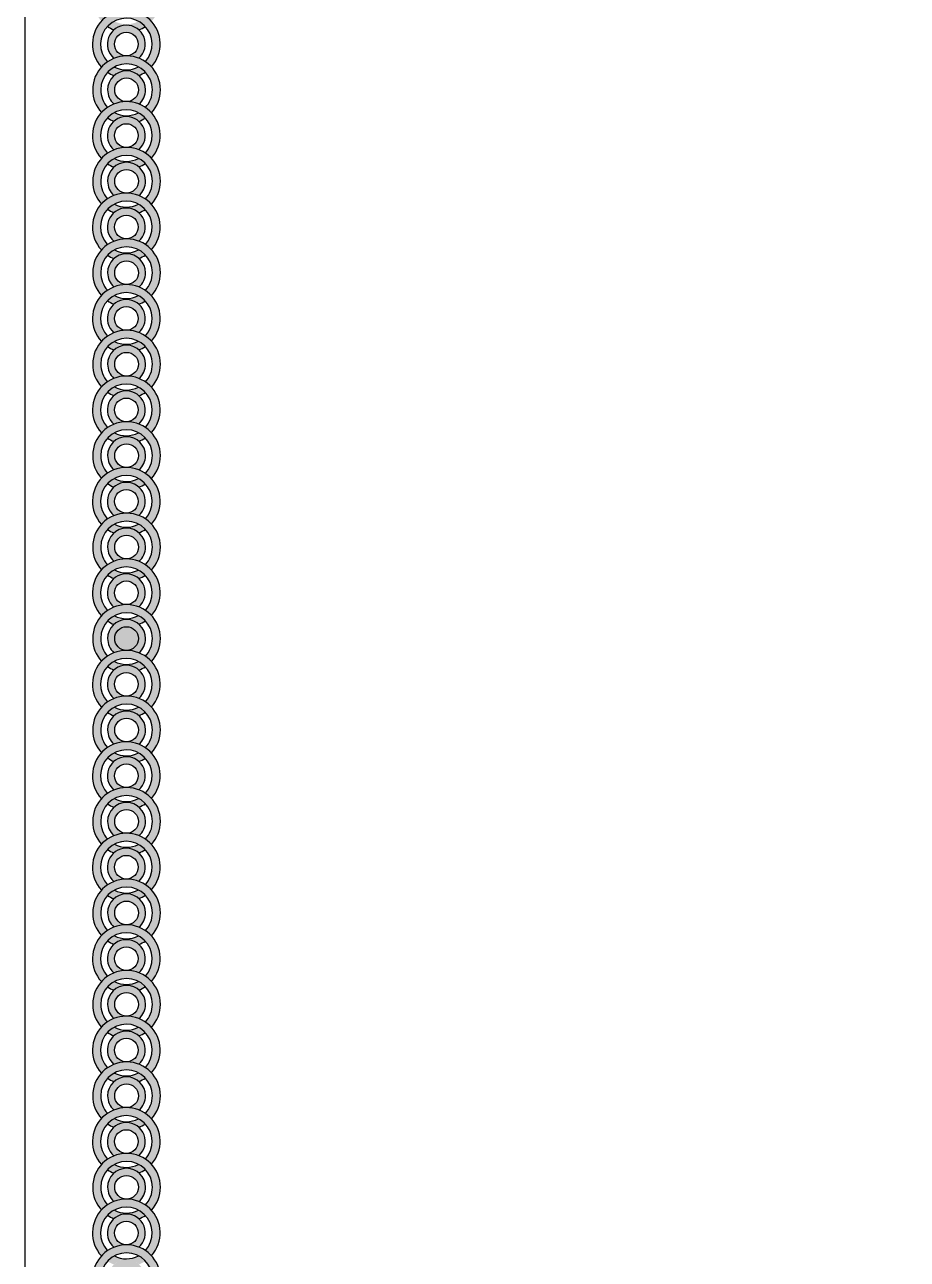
# Model space of a CAD drawing. Header units: millimetres. Extents: x -2167 to 6463, y 877 to 4714.
# Drawn here: x 441 to 832, y 2475 to 3021 of the extents above; entities that cross this region are included whole.
import ezdxf

# ---------------------------------------------------------------- set-up
doc = ezdxf.new("R2010")
doc.units = ezdxf.units.MM
doc.layers.add('deco', color=4, linetype='Continuous')

# ---------------------------------------------------------------- blocks, each defined once
blk = doc.blocks.new('010 d 1')
at = {"layer": 'deco'}
h = blk.add_hatch(color=8, dxfattribs=at)
h.paths.add_polyline_path([(-311.9999999999927, 1664.719129323657), (-311.9999999999927, 1661.283578609185, -0.1589121436864541), (-315.8765003537337, 1652.830148615263, 0.05945146505582116), (-318.5566736633118, 1655.164953872387, 0.190764466114197), (-315.4539487890506, 1663.001353966425, 1), (-338.3486851765483, 1663.001353966425, 0.1882384196150493), (-335.3219976915279, 1655.24671825835, 0.05945146505583921), (-338.0248166290548, 1652.938165822514, -0.1859482089239169), (-341.9013169827958, 1663.001353966425, -0.9442006352803286)])
h.paths.add_polyline_path([(-318.5566736633045, 1670.837754060452, -0.05368345078365555), (-321.3895810471076, 1669.324485866186, 0.3774435382078785), (-332.4744650173598, 1669.270424952734, -0.05368345078367235), (-335.3219976915279, 1670.755989674497, -0.08390256066451458), (-332.3061651677199, 1673.092431939625, 0.2483491088324094), (-321.595151815076, 1673.144669488291, -0.08390256066451454)], flags=17)
h.paths.add_polyline_path([(-315.8765003537337, 1673.172559317583, 0.05945146505583607), (-318.5793192912679, 1675.481111753419, 2.295541670009696), (-335.344643319484, 1675.399347367464, 0.05945146505580769), (-338.0248166290548, 1673.064542110333, -2.268074742157078)])
h.paths.add_polyline_path([(-318.5793192912606, 1690.990383169566, -0.05368345078365667), (-321.4268519654288, 1689.504818447804, 0.3774435382074762), (-332.5117359356736, 1689.558879361251, -0.0536834507838272), (-335.344643319484, 1691.072147555526, -0.08390256066464098), (-332.3061651677053, 1693.379062983353, 0.2483491088320799), (-321.595151815076, 1693.326825434699, -0.08390256066454108)], flags=17)
h.paths.add_polyline_path([(-335.3219976915279, 1695.715505248489, 0.05945146505581773), (-338.0248166290548, 1693.406952812653, -0.1859482089239186), (-341.9013169827958, 1703.470140956564, -0.9442006352803286), (-311.9999999999927, 1705.1879163138), (-311.9999999999927, 1701.752365599328, -0.1589121436864541), (-315.8765003537337, 1693.298935605402, 0.05945146505582116), (-318.5566736633118, 1695.63374086253, 0.190764466114197), (-315.4539487890506, 1703.470140956564, 1), (-338.3486851765483, 1703.470140956564, 0.1882384196150778)])
h.paths.add_polyline_path([(-321.3895810471076, 1697.147009056804, 0.1915274108350751), (-332.4744650173598, 1697.201069970251, -0.2142134381101953), (-335.2894770937273, 1703.470140956564, -1), (-318.5131568718716, 1703.470140956564, -0.2167651491654147)], flags=17)
edge = h.paths.add_edge_path()
edge.add_arc((-326.9999999999927, 1683.235747461495), 5.234634131884633, 0, 360, ccw=False)
edge = h.paths.add_edge_path()
edge.add_arc((-326.9013169827958, 1663.001353966425), 15.00000000000004, 68.59461219548177, 90.27942896183168, ccw=False)
edge.add_arc((-326.9999999999927, 1683.235747461495), 8.388160110927977, 311.6368091846759, 588.9220487389898)
edge.add_arc((-326.9013169827958, 1663.001353966425), 15.00000000000004, 90.27942896183168, 111.96424572818401, ccw=False)
h = blk.add_hatch(color=8, dxfattribs=at)
edge = h.paths.add_edge_path()
edge.add_arc((-326.9013169827958, 1663.001353966425), 5.234634131884633, 0, 360, ccw=False)
edge = h.paths.add_edge_path()
edge.add_arc((-326.9999999999927, 1642.766960471356), 14.99999999999991, 68.03575427181579, 89.72057103816883, ccw=False)
edge.add_arc((-326.9013169828031, 1663.001353966425), 8.388160110926213, 311.0779512610223, 588.3631908153358)
edge.add_arc((-326.9999999999927, 1642.766960471356), 14.99999999999991, 89.72057103816883, 111.40538780451831, ccw=False)
for points in [[(-338.0248166290548, 1632.595755120194, -2.268074742157065), (-315.8765003537337, 1632.703772327444, 0.05945146505583717), (-318.5793192912679, 1635.012324763276, 2.295541670009696), (-335.344643319484, 1634.930560377321, 0.05945146505580769)], [(-332.5117359356809, 1649.090092371112, -0.05368345078367088), (-335.344643319484, 1650.603360565383, -0.08390256066446405), (-332.3061651677272, 1652.910275993225, 0.2483491088325868), (-321.595151815076, 1652.858038444556, -0.08390256066451794), (-318.5793192912606, 1650.521596179427, -0.0536834507836749), (-321.4268519654288, 1649.036031457665, 0.3774435382078678)], [(-315.8765003537337, 1612.36136162512, 0.05945146505580148), (-318.5566736633045, 1614.696166882251, 0.1907644661140623), (-315.4539487890506, 1622.532566976286, 1), (-338.3486851765483, 1622.532566976286, 0.1882384196150493), (-335.3219976915279, 1614.777931268211, 0.05945146505583921), (-338.0248166290548, 1612.469378832375, -0.1859482089239169), (-341.9013169827958, 1622.532566976286, -0.9442006352803286), (-311.9999999999927, 1624.250342333518), (-311.9999999999927, 1620.814791619046, -0.1589121436864572)], [(-332.4744650173598, 1628.801637962595, -0.05368345078367235), (-335.3219976915279, 1630.287202684358, -0.08390256066451458), (-332.3061651677199, 1632.623644949486, 0.2483491088324094), (-321.595151815076, 1632.675882498148, -0.08390256066451454), (-318.5566736633045, 1630.368967070313, -0.05368345078365555), (-321.3895810471076, 1628.855698876043, 0.3774435382078785)], [(-315.8765003537337, 1592.234985337305, 0.05945146505583607), (-318.5793192912679, 1594.543537773137, 2.295541670009696), (-335.344643319484, 1594.461773387182, 0.05945146505580769), (-338.0248166290548, 1592.126968130051, -2.268074742157078)], [(-318.5793192912606, 1610.052809189288, -0.05368345078365667), (-321.4268519654288, 1608.567244467526, 0.3774435382074762), (-332.5117359356736, 1608.62130538097, -0.0536834507838272), (-335.344643319484, 1610.134573575244, -0.08390256066464098), (-332.3061651677053, 1612.441489003071, 0.2483491088320799), (-321.595151815076, 1612.389251454417, -0.08390256066454108)], [(-311.9013169827958, 1501.126206005865, -0.1884721506643263), (-315.8765003537337, 1490.955000654703, 0.05945146505582808), (-318.5566736633118, 1493.289805911831, 0.1907644661141509), (-315.4539487890506, 1501.126206005865, 1), (-338.3486851765483, 1501.126206005865, 0.1882384196150425), (-335.3219976915279, 1493.37157029779, 0.05945146505581392), (-338.0248166290548, 1491.063017861958, -0.1859482089239197), (-341.9013169827958, 1501.126206005865, -1)], [(-338.0248166290548, 1470.720607159634, -2.268074742157065), (-315.8765003537337, 1470.828624366884, 0.05945146505583717), (-318.5793192912679, 1473.13717680272, 2.295541670009696), (-335.344643319484, 1473.055412416765, 0.05945146505580769)], [(-332.5117359356809, 1487.214944410556, -0.05368345078367088), (-335.344643319484, 1488.728212604827, -0.08390256066446405), (-332.3061651677272, 1491.035128032665, 0.2483491088325868), (-321.595151815076, 1490.982890484, -0.08390256066451794), (-318.5793192912606, 1488.646448218868, -0.0536834507836749), (-321.4268519654288, 1487.160883497108, 0.3774435382078678)], [(-315.8765003537337, 1450.486213664564, 0.05945146505580148), (-318.5566736633045, 1452.821018921692, 0.1907644661140623), (-315.4539487890506, 1460.657419015723, 1), (-338.3486851765483, 1460.657419015723, 0.1882384196150493), (-335.3219976915279, 1452.902783307651, 0.05945146505583921), (-338.0248166290548, 1450.594230871815, -0.1859482089239169), (-341.9013169827958, 1460.657419015723, -0.9442006352803286), (-311.9999999999927, 1462.375194372962), (-311.9999999999927, 1458.93964365849, -0.1589121436864572)], [(-332.4744650173598, 1466.926490002035, -0.05368345078367235), (-335.3219976915279, 1468.412054723798, -0.08390256066451458), (-332.3061651677199, 1470.74849698893, 0.2483491088324094), (-321.595151815076, 1470.800734537592, -0.08390256066451454), (-318.5566736633045, 1468.493819109757, -0.05368345078365555), (-321.3895810471076, 1466.980550915487, 0.3774435382078785)], [(-318.5793192912606, 1448.177661228725, -0.05368345078365667), (-321.4268519654288, 1446.692096506966, 0.3774435382074762), (-332.5117359356736, 1446.74615742041, -0.0536834507838272), (-335.344643319484, 1448.259425614684, -0.08390256066464098), (-332.3061651677053, 1450.566341042515, 0.2483491088320799), (-321.595151815076, 1450.514103493857, -0.08390256066454108)], [(-338.0248166290548, 1349.314246189213, -2.268074742157065), (-315.8765003537337, 1349.422263396464, 0.05945146505583717), (-318.5793192912679, 1351.730815832296, 2.295541670009696), (-335.344643319484, 1351.64905144634, 0.05945146505580769)], [(-332.5117359356809, 1365.808583440132, -0.05368345078367088), (-335.344643319484, 1367.321851634402, -0.08390256066446405), (-332.3061651677272, 1369.628767062244, 0.2483491088325868), (-321.595151815076, 1369.576529513575, -0.08390256066451794), (-318.5793192912606, 1367.240087248447, -0.0536834507836749), (-321.4268519654288, 1365.754522526684, 0.3774435382078678)], [(-315.8765003537337, 1329.07985269414, 0.05945146505580148), (-318.5566736633045, 1331.414657951271, 0.1907644661140623), (-315.4539487890506, 1339.251058045305, 1), (-338.3486851765483, 1339.251058045305, 0.1882384196150493), (-335.3219976915279, 1331.49642233723, 0.05945146505583921), (-338.0248166290548, 1329.187869901394, -0.1859482089239169), (-341.9013169827958, 1339.251058045305, -0.9442006352803286), (-311.9999999999927, 1340.968833402538), (-311.9999999999927, 1337.533282688066, -0.1589121436864572)], [(-332.4744650173598, 1345.520129031614, -0.05368345078367235), (-335.3219976915279, 1347.005693753377, -0.08390256066451458), (-332.3061651677199, 1349.342136018506, 0.2483491088324094), (-321.595151815076, 1349.394373567167, -0.08390256066451454), (-318.5566736633045, 1347.087458139333, -0.05368345078365555), (-321.3895810471076, 1345.574189945062, 0.3774435382078785)], [(-315.8765003537337, 1308.953476406325, 0.05945146505583607), (-318.5793192912679, 1311.262028842157, 2.295541670009696), (-335.344643319484, 1311.180264456201, 0.05945146505580769), (-338.0248166290548, 1308.84545919907, -2.268074742157078)], [(-318.5793192912606, 1326.771300258308, -0.05368345078365667), (-321.4268519654288, 1325.285735536545, 0.3774435382074762), (-332.5117359356736, 1325.339796449989, -0.0536834507838272), (-335.344643319484, 1326.853064644263, -0.08390256066464098), (-332.3061651677053, 1329.159980072091, 0.2483491088320799), (-321.595151815076, 1329.107742523436, -0.08390256066454108)], [(-311.9013169827958, 1217.844697074885, -0.1884721506643263), (-315.8765003537337, 1207.673491723723, 0.05945146505582808), (-318.5566736633118, 1210.00829698085, 0.1907644661141509), (-315.4539487890506, 1217.844697074885, 1), (-338.3486851765483, 1217.844697074885, 0.1882384196150425), (-335.3219976915279, 1210.090061366809, 0.05945146505581392), (-338.0248166290548, 1207.781508930977, -0.1859482089239197), (-341.9013169827958, 1217.844697074885, -1)], [(-338.0248166290548, 1187.439098228653, -2.268074742157065), (-315.8765003537337, 1187.547115435904, 0.05945146505583717), (-318.5793192912679, 1189.85566787174, 2.295541670009696), (-335.344643319484, 1189.773903485784, 0.05945146505580769)], [(-332.5117359356809, 1203.933435479576, -0.05368345078367088), (-335.344643319484, 1205.446703673846, -0.08390256066446405), (-332.3061651677272, 1207.753619101684, 0.2483491088325868), (-321.595151815076, 1207.701381553019, -0.08390256066451794), (-318.5793192912606, 1205.364939287887, -0.0536834507836749), (-321.4268519654288, 1203.879374566128, 0.3774435382078678)], [(-315.8765003537337, 1167.204704733584, 0.05945146505580148), (-318.5566736633045, 1169.539509990711, 0.1907644661140623), (-315.4539487890506, 1177.375910084742, 1), (-338.3486851765483, 1177.375910084742, 0.1882384196150493), (-335.3219976915279, 1169.62127437667, 0.05945146505583921), (-338.0248166290548, 1167.312721940834, -0.1859482089239169), (-341.9013169827958, 1177.375910084742, -0.9442006352803286), (-311.9999999999927, 1179.093685441982), (-311.9999999999927, 1175.65813472751, -0.1589121436864572)], [(-332.4744650173598, 1183.644981071055, -0.05368345078367235), (-335.3219976915279, 1185.130545792817, -0.08390256066451458), (-332.3061651677199, 1187.466988057949, 0.2483491088324094), (-321.595151815076, 1187.519225606611, -0.08390256066451454), (-318.5566736633045, 1185.212310178777, -0.05368345078365555), (-321.3895810471076, 1183.699041984506, 0.3774435382078785)], [(-315.8765003537337, 1147.078328445765, 0.05945146505583607), (-318.5793192912679, 1149.386880881601, 2.295541670009696), (-335.344643319484, 1149.305116495641, 0.05945146505580769), (-338.0248166290548, 1146.970311238514, -2.268074742157078)], [(-318.5793192912606, 1164.896152297744, -0.05368345078365667), (-321.4268519654288, 1163.410587575985, 0.3774435382074762), (-332.5117359356736, 1163.464648489429, -0.0536834507838272), (-335.344643319484, 1164.977916683703, -0.08390256066464098), (-332.3061651677053, 1167.284832111534, 0.2483491088320799), (-321.595151815076, 1167.232594562876, -0.08390256066454108)]]:
    blk.add_hatch(color=8, dxfattribs=at).paths.add_polyline_path(points)
h = blk.add_hatch(color=8, dxfattribs=at)
edge = h.paths.add_edge_path()
edge.add_arc((-326.9999999999927, 1642.766960471356), 5.234634131884604, 0, 360, ccw=False)
edge = h.paths.add_edge_path()
edge.add_arc((-326.9013169828031, 1622.532566976286), 15.00000000000003, 68.59461219547262, 90.27942896182537, ccw=False)
edge.add_arc((-326.9999999999927, 1642.766960471356), 8.388160110927972, 311.6368091846666, 588.9220487389805)
edge.add_arc((-326.9013169828031, 1622.532566976286), 15.00000000000003, 90.27942896182537, 111.9642457281746, ccw=False)
h = blk.add_hatch(color=8, dxfattribs=at)
edge = h.paths.add_edge_path()
edge.add_arc((-326.9013169827958, 1622.532566976282), 5.234634131884633, 0, 360, ccw=False)
edge = h.paths.add_edge_path()
edge.add_arc((-326.9999999999927, 1602.298173481213), 14.99999999999987, 68.03575427181602, 89.72057103816849, ccw=False)
edge.add_arc((-326.9013169827958, 1622.532566976286), 8.388160110928238, 311.0779512610071, 588.3631908153294)
edge.add_arc((-326.9999999999927, 1602.298173481213), 14.99999999999987, 89.72057103816849, 111.40538780451811, ccw=False)
h = blk.add_hatch(color=8, dxfattribs=at)
edge = h.paths.add_edge_path()
edge.add_arc((-326.9999999999927, 1602.298173481213), 5.234634131884633, 0, 360, ccw=False)
edge = h.paths.add_edge_path()
edge.add_arc((-326.9013169827958, 1582.063779986143), 15.00000000000008, 68.59461219548172, 90.27942896183191, ccw=False)
edge.add_arc((-326.9999999999927, 1602.298173481213), 8.388160110927998, 311.6368091846762, 588.9220487389896)
edge.add_arc((-326.9013169827958, 1582.063779986143), 15.00000000000008, 90.27942896183191, 111.96424572818421, ccw=False)
h = blk.add_hatch(color=8, dxfattribs=at)
h.paths.add_polyline_path([(-318.5566736633045, 1589.900180080174, -0.05368345078365555), (-321.3895810471076, 1588.386911885904, 0.3774435382078785), (-332.4744650173598, 1588.332850972456, -0.05368345078367235), (-335.3219976915279, 1589.818415694219, -0.08390256066451458), (-332.3061651677199, 1592.154857959347, 0.2483491088324094), (-321.595151815076, 1592.207095508009, -0.08390256066451454)], flags=17)
h.paths.add_polyline_path([(-311.9999999999927, 1583.781555343379), (-311.9999999999927, 1582.063779986143), (-315.4539487890506, 1582.063779986143, 1), (-338.3486851765483, 1582.063779986143), (-341.9013169827958, 1582.063779986143, -0.9442006352803286)])
edge = h.paths.add_edge_path()
edge.add_arc((-326.9013169827958, 1582.063779986143), 5.234634131884604, 0, 180, ccw=False)
edge.add_line((-321.6666828509115, 1582.063779986143), (-318.5131568718716, 1582.063779986143))
edge.add_arc((-326.9013169827958, 1582.063779986143), 8.38816011092797, 360, 540)
edge.add_line((-335.2894770937273, 1582.063779986143), (-332.1359511146875, 1582.063779986143))
h = blk.add_hatch(color=8, dxfattribs=at)
h.paths.add_polyline_path([(-315.8765003537337, 1571.892574634981, 0.05945146505581327), (-318.5566736633045, 1574.227379892112, 0.1907644661139884), (-315.4539487890506, 1582.063779986143), (-311.9999999999927, 1582.063779986143), (-311.9999999999927, 1580.346004628907, -0.158912143686435)])
h.paths.add_polyline_path([(-318.5793192912606, 1569.584022199146, -0.05368345078365667), (-321.4268519654288, 1568.098457477387, 0.3774435382074762), (-332.5117359356736, 1568.152518390831, -0.0536834507838272), (-335.344643319484, 1569.665786585105, -0.08390256066464098), (-332.3061651677053, 1571.972702012932, 0.2483491088320799), (-321.595151815076, 1571.920464464278, -0.08390256066454108)])
h.paths.add_polyline_path([(-335.3219976915279, 1574.309144278068, 0.05945146505581555), (-338.0248166290548, 1572.000591842236, -0.1859482089239192), (-341.9013169827958, 1582.063779986143), (-338.3486851765483, 1582.063779986143, 0.1882384196150771)])
edge = h.paths.add_edge_path()
edge.add_arc((-326.9013169827958, 1582.063779986143), 5.234634131884604, 180, 269.72057103817485, ccw=False)
edge.add_line((-332.1359511146875, 1582.063779986143), (-335.2894770937273, 1582.063779986143))
edge.add_arc((-326.9013169827958, 1582.063779986143), 8.388160110928238, 180, 228.3631908153294)
edge.add_arc((-326.9999999999927, 1561.829386491074), 14.99999999999986, 89.72057103817502, 111.40538780452749, ccw=False)
edge = h.paths.add_edge_path()
edge.add_arc((-326.9013169827958, 1582.063779986143), 5.234634131884604, 269.72057103817485, 360, ccw=False)
edge.add_arc((-326.9999999999927, 1561.829386491074), 14.99999999999986, 68.03575427182528, 89.72057103817502, ccw=False)
edge.add_arc((-326.9013169827958, 1582.063779986143), 8.388160110927428, 311.0779512610138, 360)
edge.add_line((-318.5131568718716, 1582.063779986143), (-321.6666828509115, 1582.063779986143))
h = blk.add_hatch(color=8, dxfattribs=at)
h.paths.add_polyline_path([(-318.5566736633045, 1549.431393090035, -0.05368345078365555), (-321.3895810471076, 1547.918124895765, 0.3774435382078785), (-332.4744650173598, 1547.864063982317, -0.05368345078367235), (-335.3219976915279, 1549.34962870408, -0.08390256066451458), (-332.3061651677199, 1551.686070969208, 0.2483491088324094), (-321.595151815076, 1551.73830851787, -0.08390256066451454)])
h.paths.add_polyline_path([(-315.8765003537337, 1551.766198347166, 0.05945146505583607), (-318.5793192912679, 1554.074750782998, 2.295541670009696), (-335.344643319484, 1553.992986397043, 0.05945146505580769), (-338.0248166290548, 1551.658181139912, -2.268074742157078)])
edge = h.paths.add_edge_path()
edge.add_arc((-326.9999999999927, 1561.829386491074), 5.234634131884604, 0, 360, ccw=False)
edge = h.paths.add_edge_path()
edge.add_arc((-326.9013169828031, 1541.594992996004), 15.00000000000003, 68.59461219547262, 90.27942896182537, ccw=False)
edge.add_arc((-326.9999999999927, 1561.829386491074), 8.388160110927972, 311.6368091846666, 588.9220487389805)
edge.add_arc((-326.9013169828031, 1541.594992996004), 15.00000000000003, 90.27942896182537, 111.9642457281746, ccw=False)
h = blk.add_hatch(color=8, dxfattribs=at)
h.paths.add_polyline_path([(-318.5131568718716, 1541.594992996004, -0.2167651491653986), (-321.3895810471076, 1535.271861096244, 0.09490123409788347), (-326.926845958842, 1536.360421116082, 0.415642712005743), (-321.6666828509115, 1541.594992996004, 1), (-332.1359511146875, 1541.594992996004, 0.4127858555257814), (-326.926845958842, 1536.360421116082, 0.09490123409786572), (-332.4744650173598, 1535.325922009692, -0.2142134381101718), (-335.2894770937273, 1541.594992996004, -1)], flags=17)
h.paths.add_polyline_path([(-311.9013169827958, 1541.594992996004, -0.1884721506643237), (-315.8765003537337, 1531.423787644842, 0.05945146505582926), (-318.5566736633045, 1533.758592901973, 0.1907644661139821), (-315.4539487890506, 1541.594992996004, 1), (-338.3486851765483, 1541.594992996004, 0.1882384196150375), (-335.3219976915279, 1533.840357287929, 0.05945146505580447), (-338.0248166290548, 1531.531804852097, -0.1859482089239208), (-341.9013169827958, 1541.594992996004, -1)])
h.paths.add_polyline_path([(-318.5793192912606, 1529.115235209007, -0.0536834507836819), (-321.4268519654288, 1527.629670487247, 0.3774435382085786), (-332.5117359357027, 1527.683731400703, -0.05368345078337994), (-335.344643319484, 1529.196999594966, -0.08390256066457387), (-332.3061651677126, 1531.503915022797, 0.2483491088322974), (-321.595151815076, 1531.451677474139, -0.0839025606645127)])
h = blk.add_hatch(color=8, dxfattribs=at)
h.paths.add_polyline_path([(-315.8765003537337, 1511.297411357027, 0.05945146505581097), (-318.5793192912606, 1513.605963792859, 2.295541670009222), (-335.344643319484, 1513.524199406904, 0.05945146505581776), (-338.0248166290548, 1511.189394149773, -2.268074742157021)])
h.paths.add_polyline_path([(-321.4268519654288, 1515.091528514622, 0.09490123409786369), (-326.9744710239465, 1516.126027621012, 0.4127858555257814), (-321.7653658681083, 1521.360599500935, 1), (-332.2346341318771, 1521.360599500935, 0.415642712005743), (-326.9744710239465, 1516.126027621012, 0.09490123409786891), (-332.5117359356809, 1515.037467601174, -2.649402887509968)], flags=17)
h.paths.add_polyline_path([(-318.5566736633045, 1508.962606099896, -0.05368345078366801), (-321.3895810471076, 1507.449337905626, 0.377443538207869), (-332.4744650173598, 1507.395276992178, -0.05368345078367415), (-335.3219976915279, 1508.880841713937, -0.08390256066451102), (-332.3061651677199, 1511.217283979069, 0.2483491088324303), (-321.595151815076, 1511.269521527731, -0.08390256066452112)])
h = blk.add_hatch(color=8, dxfattribs=at)
edge = h.paths.add_edge_path()
edge.add_arc((-326.9013169827958, 1501.126206005865), 5.234634131884604, 0, 360, ccw=False)
edge = h.paths.add_edge_path()
edge.add_arc((-326.9999999999927, 1480.891812510796), 14.99999999999991, 68.03575427181579, 89.72057103816883, ccw=False)
edge.add_arc((-326.9013169828031, 1501.126206005865), 8.388160110926213, 311.0779512610223, 588.3631908153358)
edge.add_arc((-326.9999999999927, 1480.891812510796), 14.99999999999991, 89.72057103816883, 111.40538780451831, ccw=False)
h = blk.add_hatch(color=8, dxfattribs=at)
edge = h.paths.add_edge_path()
edge.add_arc((-326.9999999999927, 1480.891812510792), 5.234634131884633, 0, 360, ccw=False)
edge = h.paths.add_edge_path()
edge.add_arc((-326.9013169828031, 1460.657419015723), 15.00000000000003, 68.59461219547262, 90.27942896182537, ccw=False)
edge.add_arc((-326.9999999999927, 1480.891812510792), 8.388160110927972, 311.6368091846666, 588.9220487389805)
edge.add_arc((-326.9013169828031, 1460.657419015723), 15.00000000000003, 90.27942896182537, 111.9642457281746, ccw=False)
h = blk.add_hatch(color=8, dxfattribs=at)
edge = h.paths.add_edge_path()
edge.add_arc((-326.9013169827958, 1460.657419015723), 5.234634131884604, 0, 360, ccw=False)
edge = h.paths.add_edge_path()
edge.add_arc((-326.9999999999927, 1440.423025520653), 14.99999999999987, 68.03575427181602, 89.72057103816849, ccw=False)
edge.add_arc((-326.9013169827958, 1460.657419015723), 8.388160110928238, 311.0779512610071, 588.3631908153294)
edge.add_arc((-326.9999999999927, 1440.423025520653), 14.99999999999987, 89.72057103816849, 111.40538780451811, ccw=False)
h = blk.add_hatch(color=8, dxfattribs=at)
h.paths.add_polyline_path([(-318.5566736633045, 1428.025032119614, -0.05368345078365555), (-321.3895810471076, 1426.511763925344, 0.3774435382078785), (-332.4744650173598, 1426.457703011896, -0.05368345078367235), (-335.3219976915279, 1427.943267733655, -0.08390256066451458), (-332.3061651677199, 1430.279709998787, 0.2483491088324094), (-321.595151815076, 1430.331947547449, -0.08390256066451454)])
h.paths.add_polyline_path([(-315.8765003537337, 1430.359837376742, 0.05945146505583607), (-318.5793192912679, 1432.668389812578, 2.295541670009696), (-335.344643319484, 1432.586625426622, 0.05945146505580769), (-338.0248166290548, 1430.251820169491, -2.268074742157078)])
edge = h.paths.add_edge_path()
edge.add_arc((-326.9999999999927, 1440.423025520653), 5.234634131884633, 0, 360, ccw=False)
edge = h.paths.add_edge_path()
edge.add_arc((-326.9013169828031, 1420.188632025584), 15.00000000000003, 68.59461219547262, 90.27942896182537, ccw=False)
edge.add_arc((-326.9999999999927, 1440.423025520653), 8.388160110927972, 311.6368091846666, 588.9220487389805)
edge.add_arc((-326.9013169828031, 1420.188632025584), 15.00000000000003, 90.27942896182537, 111.9642457281746, ccw=False)
h = blk.add_hatch(color=8, dxfattribs=at)
h.paths.add_polyline_path([(-311.9999999999927, 1381.437620392677), (-311.9999999999927, 1378.002069678205, -0.1589121436864541), (-315.8765003537337, 1369.548639684283, 0.05945146505582116), (-318.5566736633118, 1371.883444941406, 0.190764466114197), (-315.4539487890506, 1379.719845035444, 1), (-338.3486851765483, 1379.719845035444, 0.1882384196150493), (-335.3219976915279, 1371.965209327369, 0.05945146505583921), (-338.0248166290548, 1369.656656891533, -0.1859482089239169), (-341.9013169827958, 1379.719845035444, -0.9442006352803286)])
h.paths.add_polyline_path([(-318.5566736633045, 1387.556245129472, -0.05368345078365555), (-321.3895810471076, 1386.042976935205, 0.3774435382078785), (-332.4744650173598, 1385.988916021754, -0.05368345078367235), (-335.3219976915279, 1387.474480743516, -0.08390256066451458), (-332.3061651677199, 1389.810923008645, 0.2483491088324094), (-321.595151815076, 1389.86316055731, -0.08390256066451454)], flags=17)
h.paths.add_polyline_path([(-315.8765003537337, 1389.891050386603, 0.05945146505583607), (-318.5793192912679, 1392.199602822438, 2.295541670009696), (-335.344643319484, 1392.117838436483, 0.05945146505580769), (-338.0248166290548, 1389.783033179352, -2.268074742157078)])
h.paths.add_polyline_path([(-318.5793192912606, 1407.708874238586, -0.05368345078365667), (-321.4268519654288, 1406.223309516823, 0.3774435382074762), (-332.5117359356736, 1406.277370430271, -0.0536834507838272), (-335.344643319484, 1407.790638624545, -0.08390256066464098), (-332.3061651677053, 1410.097554052372, 0.2483491088320799), (-321.595151815076, 1410.045316503718, -0.08390256066454108)], flags=17)
h.paths.add_polyline_path([(-335.3219976915279, 1412.433996317508, 0.05945146505581773), (-338.0248166290548, 1410.125443881672, -0.1859482089239186), (-341.9013169827958, 1420.188632025584, -0.9442006352803286), (-311.9999999999927, 1421.906407382819), (-311.9999999999927, 1418.470856668348, -0.1589121436864541), (-315.8765003537337, 1410.017426674422, 0.05945146505582116), (-318.5566736633118, 1412.352231931549, 0.190764466114197), (-315.4539487890506, 1420.188632025584, 1), (-338.3486851765483, 1420.188632025584, 0.1882384196150778)])
h.paths.add_polyline_path([(-321.3895810471076, 1413.865500125823, 0.1915274108350751), (-332.4744650173598, 1413.919561039271, -0.2142134381101953), (-335.2894770937273, 1420.188632025584, -1), (-318.5131568718716, 1420.188632025584, -0.2167651491654147)], flags=17)
edge = h.paths.add_edge_path()
edge.add_arc((-326.9999999999927, 1399.954238530514), 5.234634131884633, 0, 360, ccw=False)
edge = h.paths.add_edge_path()
edge.add_arc((-326.9013169827958, 1379.719845035444), 15.00000000000004, 68.59461219548177, 90.27942896183168, ccw=False)
edge.add_arc((-326.9999999999927, 1399.954238530514), 8.388160110927977, 311.6368091846759, 588.9220487389898)
edge.add_arc((-326.9013169827958, 1379.719845035444), 15.00000000000004, 90.27942896183168, 111.96424572818401, ccw=False)
h = blk.add_hatch(color=255, dxfattribs=at)
edge = h.paths.add_edge_path()
edge.add_arc((-326.9013169827958, 1420.188632025584), 5.234634131884604, 0, 360, ccw=False)
h = blk.add_hatch(color=8, dxfattribs=at)
edge = h.paths.add_edge_path()
edge.add_arc((-326.9013169827958, 1379.719845035444), 5.234634131884633, 0, 360, ccw=False)
edge = h.paths.add_edge_path()
edge.add_arc((-326.9999999999927, 1359.485451540375), 14.99999999999991, 68.03575427181579, 89.72057103816883, ccw=False)
edge.add_arc((-326.9013169828031, 1379.719845035444), 8.388160110926213, 311.0779512610223, 588.3631908153358)
edge.add_arc((-326.9999999999927, 1359.485451540375), 14.99999999999991, 89.72057103816883, 111.40538780451831, ccw=False)
h = blk.add_hatch(color=8, dxfattribs=at)
edge = h.paths.add_edge_path()
edge.add_arc((-326.9999999999927, 1359.485451540375), 5.234634131884604, 0, 360, ccw=False)
edge = h.paths.add_edge_path()
edge.add_arc((-326.9013169828031, 1339.251058045305), 15.00000000000003, 68.59461219547262, 90.27942896182537, ccw=False)
edge.add_arc((-326.9999999999927, 1359.485451540375), 8.388160110927972, 311.6368091846666, 588.9220487389805)
edge.add_arc((-326.9013169828031, 1339.251058045305), 15.00000000000003, 90.27942896182537, 111.9642457281746, ccw=False)
h = blk.add_hatch(color=8, dxfattribs=at)
edge = h.paths.add_edge_path()
edge.add_arc((-326.9013169827958, 1339.251058045302), 5.234634131884633, 0, 360, ccw=False)
edge = h.paths.add_edge_path()
edge.add_arc((-326.9999999999927, 1319.016664550232), 14.99999999999987, 68.03575427181602, 89.72057103816849, ccw=False)
edge.add_arc((-326.9013169827958, 1339.251058045305), 8.388160110928238, 311.0779512610071, 588.3631908153294)
edge.add_arc((-326.9999999999927, 1319.016664550232), 14.99999999999987, 89.72057103816849, 111.40538780451811, ccw=False)
h = blk.add_hatch(color=8, dxfattribs=at)
edge = h.paths.add_edge_path()
edge.add_arc((-326.9999999999927, 1319.016664550232), 5.234634131884633, 0, 360, ccw=False)
edge = h.paths.add_edge_path()
edge.add_arc((-326.9013169827958, 1298.782271055163), 15.00000000000008, 68.59461219548172, 90.27942896183191, ccw=False)
edge.add_arc((-326.9999999999927, 1319.016664550232), 8.388160110927998, 311.6368091846762, 588.9220487389896)
edge.add_arc((-326.9013169827958, 1298.782271055163), 15.00000000000008, 90.27942896183191, 111.96424572818421, ccw=False)
h = blk.add_hatch(color=8, dxfattribs=at)
h.paths.add_polyline_path([(-318.5566736633045, 1306.618671149194, -0.05368345078365555), (-321.3895810471076, 1305.105402954923, 0.3774435382078785), (-332.4744650173598, 1305.051342041475, -0.05368345078367235), (-335.3219976915279, 1306.536906763238, -0.08390256066451458), (-332.3061651677199, 1308.873349028367, 0.2483491088324094), (-321.595151815076, 1308.925586577028, -0.08390256066451454)], flags=17)
h.paths.add_polyline_path([(-311.9999999999927, 1300.500046412399), (-311.9999999999927, 1298.782271055163), (-315.4539487890506, 1298.782271055163, 1), (-338.3486851765483, 1298.782271055163), (-341.9013169827958, 1298.782271055163, -0.9442006352803286)])
edge = h.paths.add_edge_path()
edge.add_arc((-326.9013169827958, 1298.782271055163), 5.234634131884604, 0, 180, ccw=False)
edge.add_line((-321.6666828509115, 1298.782271055163), (-318.5131568718716, 1298.782271055163))
edge.add_arc((-326.9013169827958, 1298.782271055163), 8.38816011092797, 360, 540)
edge.add_line((-335.2894770937273, 1298.782271055163), (-332.1359511146875, 1298.782271055163))
h = blk.add_hatch(color=8, dxfattribs=at)
h.paths.add_polyline_path([(-315.8765003537337, 1288.611065704001, 0.05945146505581327), (-318.5566736633045, 1290.945870961132, 0.1907644661139884), (-315.4539487890506, 1298.782271055163), (-311.9999999999927, 1298.782271055163), (-311.9999999999927, 1297.064495697927, -0.158912143686435)])
h.paths.add_polyline_path([(-318.5793192912606, 1286.302513268165, -0.05368345078365667), (-321.4268519654288, 1284.816948546406, 0.3774435382074762), (-332.5117359356736, 1284.87100945985, -0.0536834507838272), (-335.344643319484, 1286.384277654124, -0.08390256066464098), (-332.3061651677053, 1288.691193081951, 0.2483491088320799), (-321.595151815076, 1288.638955533297, -0.08390256066454108)])
h.paths.add_polyline_path([(-335.3219976915279, 1291.027635347087, 0.05945146505581555), (-338.0248166290548, 1288.719082911255, -0.1859482089239192), (-341.9013169827958, 1298.782271055163), (-338.3486851765483, 1298.782271055163, 0.1882384196150771)])
edge = h.paths.add_edge_path()
edge.add_arc((-326.9013169827958, 1298.782271055163), 5.234634131884604, 180, 269.72057103817485, ccw=False)
edge.add_line((-332.1359511146875, 1298.782271055163), (-335.2894770937273, 1298.782271055163))
edge.add_arc((-326.9013169827958, 1298.782271055163), 8.388160110928238, 180, 228.3631908153294)
edge.add_arc((-326.9999999999927, 1278.547877560093), 14.99999999999986, 89.72057103817502, 111.40538780452749, ccw=False)
edge = h.paths.add_edge_path()
edge.add_arc((-326.9013169827958, 1298.782271055163), 5.234634131884604, 269.72057103817485, 360, ccw=False)
edge.add_arc((-326.9999999999927, 1278.547877560093), 14.99999999999986, 68.03575427182528, 89.72057103817502, ccw=False)
edge.add_arc((-326.9013169827958, 1298.782271055163), 8.388160110927428, 311.0779512610138, 360)
edge.add_line((-318.5131568718716, 1298.782271055163), (-321.6666828509115, 1298.782271055163))
h = blk.add_hatch(color=8, dxfattribs=at)
h.paths.add_polyline_path([(-318.5566736633045, 1266.149884159055, -0.05368345078365555), (-321.3895810471076, 1264.636615964784, 0.3774435382078785), (-332.4744650173598, 1264.582555051336, -0.05368345078367235), (-335.3219976915279, 1266.068119773099, -0.08390256066451458), (-332.3061651677199, 1268.404562038228, 0.2483491088324094), (-321.595151815076, 1268.456799586889, -0.08390256066451454)])
h.paths.add_polyline_path([(-315.8765003537337, 1268.484689416186, 0.05945146505583607), (-318.5793192912679, 1270.793241852018, 2.295541670009696), (-335.344643319484, 1270.711477466062, 0.05945146505580769), (-338.0248166290548, 1268.376672208931, -2.268074742157078)])
edge = h.paths.add_edge_path()
edge.add_arc((-326.9999999999927, 1278.547877560093), 5.234634131884604, 0, 360, ccw=False)
edge = h.paths.add_edge_path()
edge.add_arc((-326.9013169828031, 1258.313484065024), 15.00000000000003, 68.59461219547262, 90.27942896182537, ccw=False)
edge.add_arc((-326.9999999999927, 1278.547877560093), 8.388160110927972, 311.6368091846666, 588.9220487389805)
edge.add_arc((-326.9013169828031, 1258.313484065024), 15.00000000000003, 90.27942896182537, 111.9642457281746, ccw=False)
h = blk.add_hatch(color=8, dxfattribs=at)
h.paths.add_polyline_path([(-318.5131568718716, 1258.313484065024, -0.2167651491653986), (-321.3895810471076, 1251.990352165263, 0.09490123409788347), (-326.926845958842, 1253.078912185101, 0.415642712005743), (-321.6666828509115, 1258.313484065024, 1), (-332.1359511146875, 1258.313484065024, 0.4127858555257814), (-326.926845958842, 1253.078912185101, 0.09490123409786572), (-332.4744650173598, 1252.044413078711, -0.2142134381101718), (-335.2894770937273, 1258.313484065024, -1)], flags=17)
h.paths.add_polyline_path([(-311.9013169827958, 1258.313484065024, -0.1884721506643237), (-315.8765003537337, 1248.142278713862, 0.05945146505582926), (-318.5566736633045, 1250.477083970993, 0.1907644661139821), (-315.4539487890506, 1258.313484065024, 1), (-338.3486851765483, 1258.313484065024, 0.1882384196150375), (-335.3219976915279, 1250.558848356948, 0.05945146505580447), (-338.0248166290548, 1248.250295921116, -0.1859482089239208), (-341.9013169827958, 1258.313484065024, -1)])
h.paths.add_polyline_path([(-318.5793192912606, 1245.833726278026, -0.0536834507836819), (-321.4268519654288, 1244.348161556267, 0.3774435382085786), (-332.5117359357027, 1244.402222469722, -0.05368345078337994), (-335.344643319484, 1245.915490663985, -0.08390256066457387), (-332.3061651677126, 1248.222406091816, 0.2483491088322974), (-321.595151815076, 1248.170168543158, -0.0839025606645127)])
h = blk.add_hatch(color=8, dxfattribs=at)
h.paths.add_polyline_path([(-315.8765003537337, 1228.015902426047, 0.05945146505581097), (-318.5793192912606, 1230.324454861879, 2.295541670009222), (-335.344643319484, 1230.242690475923, 0.05945146505581776), (-338.0248166290548, 1227.907885218792, -2.268074742157021)])
h.paths.add_polyline_path([(-321.4268519654288, 1231.810019583641, 0.09490123409786369), (-326.9744710239465, 1232.844518690032, 0.4127858555257814), (-321.7653658681083, 1238.079090569954, 1), (-332.2346341318771, 1238.079090569954, 0.415642712005743), (-326.9744710239465, 1232.844518690032, 0.09490123409786891), (-332.5117359356809, 1231.755958670194, -2.649402887509968)], flags=17)
h.paths.add_polyline_path([(-318.5566736633045, 1225.681097168916, -0.05368345078366801), (-321.3895810471076, 1224.167828974645, 0.377443538207869), (-332.4744650173598, 1224.113768061197, -0.05368345078367415), (-335.3219976915279, 1225.599332782956, -0.08390256066451102), (-332.3061651677199, 1227.935775048089, 0.2483491088324303), (-321.595151815076, 1227.98801259675, -0.08390256066452112)])
h = blk.add_hatch(color=8, dxfattribs=at)
edge = h.paths.add_edge_path()
edge.add_arc((-326.9013169827958, 1217.844697074885), 5.234634131884604, 0, 360, ccw=False)
edge = h.paths.add_edge_path()
edge.add_arc((-326.9999999999927, 1197.610303579815), 14.99999999999991, 68.03575427181579, 89.72057103816883, ccw=False)
edge.add_arc((-326.9013169828031, 1217.844697074885), 8.388160110926213, 311.0779512610223, 588.3631908153358)
edge.add_arc((-326.9999999999927, 1197.610303579815), 14.99999999999991, 89.72057103816883, 111.40538780451831, ccw=False)
h = blk.add_hatch(color=8, dxfattribs=at)
edge = h.paths.add_edge_path()
edge.add_arc((-326.9999999999927, 1197.610303579811), 5.234634131884633, 0, 360, ccw=False)
edge = h.paths.add_edge_path()
edge.add_arc((-326.9013169828031, 1177.375910084742), 15.00000000000003, 68.59461219547262, 90.27942896182537, ccw=False)
edge.add_arc((-326.9999999999927, 1197.610303579811), 8.388160110927972, 311.6368091846666, 588.9220487389805)
edge.add_arc((-326.9013169828031, 1177.375910084742), 15.00000000000003, 90.27942896182537, 111.9642457281746, ccw=False)
h = blk.add_hatch(color=8, dxfattribs=at)
edge = h.paths.add_edge_path()
edge.add_arc((-326.9013169827958, 1177.375910084742), 5.234634131884604, 0, 360, ccw=False)
edge = h.paths.add_edge_path()
edge.add_arc((-326.9999999999927, 1157.141516589672), 14.99999999999987, 68.03575427181602, 89.72057103816849, ccw=False)
edge.add_arc((-326.9013169827958, 1177.375910084742), 8.388160110928238, 311.0779512610071, 588.3631908153294)
edge.add_arc((-326.9999999999927, 1157.141516589672), 14.99999999999987, 89.72057103816849, 111.40538780451811, ccw=False)
h = blk.add_hatch(color=8, dxfattribs=at)
edge = h.paths.add_edge_path()
edge.add_arc((-326.9999999999927, 1157.141516589672), 5.234634131884633, 0, 360, ccw=False)
edge = h.paths.add_edge_path()
edge.add_arc((-326.9013169827958, 1136.907123094603), 15.00000000000008, 68.59461219548172, 90.27942896183191, ccw=False)
edge.add_arc((-326.9999999999927, 1157.141516589672), 8.388160110927998, 311.6368091846762, 588.9220487389896)
edge.add_arc((-326.9013169827958, 1136.907123094603), 15.00000000000008, 90.27942896183191, 111.96424572818421, ccw=False)
h = blk.add_hatch(color=8, dxfattribs=at)
h.paths.add_polyline_path([(-318.5566736633045, 1144.743523188634, -0.05368345078365555), (-321.3895810471076, 1143.230254994363, 0.3774435382078785), (-332.4744650173598, 1143.176194080916, -0.05368345078367235), (-335.3219976915279, 1144.661758802675, -0.08390256066451458), (-332.3061651677199, 1146.998201067807, 0.2483491088324094), (-321.595151815076, 1147.050438616468, -0.08390256066451454)], flags=17)
h.paths.add_polyline_path([(-311.9999999999927, 1138.624898451839), (-311.9999999999927, 1136.907123094603), (-315.4539487890506, 1136.907123094603, 1), (-338.3486851765483, 1136.907123094603), (-341.9013169827958, 1136.907123094603, -0.9442006352803286)])
edge = h.paths.add_edge_path()
edge.add_arc((-326.9013169827958, 1136.907123094603), 5.234634131884604, 0, 180, ccw=False)
edge.add_line((-321.6666828509115, 1136.907123094603), (-318.5131568718716, 1136.907123094603))
edge.add_arc((-326.9013169827958, 1136.907123094603), 8.38816011092797, 360, 540)
edge.add_line((-335.2894770937273, 1136.907123094603), (-332.1359511146875, 1136.907123094603))
at = {"layer": 'deco', "color": 0}
for centre in [(-326.9999999999927, 1683.235747461495), (-326.9013169827958, 1663.001353966425), (-326.9999999999927, 1642.766960471356), (-326.9013169827958, 1622.532566976282), (-326.9999999999927, 1602.298173481213), (-326.9013169827958, 1582.063779986143), (-326.9999999999927, 1561.829386491074), (-326.9013169827958, 1541.594992996004), (-326.9999999999927, 1521.360599500935), (-326.9013169827958, 1501.126206005865), (-326.9999999999927, 1480.891812510792), (-326.9013169827958, 1460.657419015723), (-326.9999999999927, 1440.423025520653), (-326.9013169827958, 1420.188632025584), (-326.9999999999927, 1399.954238530514), (-326.9013169827958, 1379.719845035444), (-326.9999999999927, 1359.485451540375), (-326.9013169827958, 1339.251058045302), (-326.9999999999927, 1319.016664550232), (-326.9013169827958, 1298.782271055163), (-326.9999999999927, 1278.547877560093), (-326.9013169827958, 1258.313484065024), (-326.9999999999927, 1238.079090569954), (-326.9013169827958, 1217.844697074885), (-326.9999999999927, 1197.610303579811), (-326.9013169827958, 1177.375910084742), (-326.9999999999927, 1157.141516589672)]:
    blk.add_circle(centre, 5.234634131884624, dxfattribs=at)
for centre, radius, start, end in [((-326.9999999999927, 1683.235747461495), 15, 317.8650410652823, 222.6938168584242), ((-326.9999999999927, 1683.235747461495), 11.44736819375063, 317.3579150230787, 223.200942900258), ((-326.9999999999927, 1683.235747461495), 8.388160110927936, 311.6368091847651, 228.9220487388603), ((-326.9013169827958, 1703.470140956564), 15, 235.744212290656, 248.0357542718239), ((-326.9013169827958, 1703.470140956564), 15, 291.4053878045185, 303.69692978597), ((-326.9013169827958, 1663.001353966425), 15, 0, 180), ((-326.9013169827958, 1663.001353966425), 11.44736819375063, 0, 180), ((-326.9999999999927, 1683.235747461495), 11.44736819375063, 242.3850611360126, 298.1737967878764), ((-326.9999999999927, 1683.235747461495), 15, 236.30307021403, 248.5946121954815), ((-326.9013169827958, 1663.001353966425), 8.388160110927936, 0, 180), ((-326.9999999999927, 1683.235747461495), 15, 291.9642457281761, 304.255787709344), ((-326.9013169827958, 1663.001353966425), 15, 180, 222.1349589347177), ((-326.9013169827958, 1663.001353966425), 11.44736819375063, 180, 222.6420849769213), ((-326.9013169827958, 1663.001353966425), 8.388160110927936, 180, 228.3631908152349), ((-326.9013169827958, 1663.001353966425), 8.388160110927936, 311.0779512611397, 0), ((-326.9013169827958, 1663.001353966425), 11.44736819375063, 316.7990570997421, 0), ((-326.9013169827958, 1663.001353966425), 15, 317.3061831415758, 0), ((-326.9999999999927, 1642.766960471356), 15, 317.8650410652823, 222.6938168584242), ((-326.9999999999927, 1642.766960471356), 11.44736819375063, 317.3579150230787, 223.200942900258), ((-326.9999999999927, 1642.766960471356), 8.388160110927936, 311.6368091847651, 228.9220487388603), ((-326.9013169827958, 1663.001353966425), 15, 235.744212290656, 248.0357542718239), ((-326.9013169827958, 1663.001353966425), 11.44736819375063, 241.8262032121236, 297.6149388639875), ((-326.9013169827958, 1663.001353966425), 15, 291.4053878045185, 303.69692978597), ((-326.9013169827958, 1622.532566976282), 15, 0, 180), ((-326.9013169827958, 1622.532566976282), 11.44736819375063, 0, 180), ((-326.9999999999927, 1642.766960471356), 15, 236.30307021403, 248.5946121954815), ((-326.9013169827958, 1622.532566976282), 8.388160110927936, 0, 180), ((-326.9999999999927, 1642.766960471356), 11.44736819375063, 242.3850611360126, 298.1737967878764), ((-326.9999999999927, 1642.766960471356), 15, 291.9642457281761, 304.255787709344), ((-326.9999999999927, 1602.298173481213), 15, 317.8650410652823, 222.6938168584242), ((-326.9013169827958, 1622.532566976282), 15, 180, 222.1349589347177), ((-326.9013169827958, 1622.532566976282), 11.44736819375063, 180, 222.6420849769213), ((-326.9013169827958, 1622.532566976282), 8.388160110927936, 180, 228.3631908152349), ((-326.9013169827958, 1622.532566976282), 8.388160110927936, 311.0779512611397, 0), ((-326.9013169827958, 1622.532566976282), 11.44736819375063, 316.7990570997421, 0), ((-326.9013169827958, 1622.532566976282), 15, 317.3061831415758, 0), ((-326.9999999999927, 1602.298173481213), 11.44736819375063, 317.3579150230787, 223.200942900258), ((-326.9013169827958, 1622.532566976282), 11.44736819375063, 241.8262032121236, 297.6149388639875), ((-326.9999999999927, 1602.298173481213), 8.388160110927936, 311.6368091847651, 228.9220487388603), ((-326.9013169827958, 1622.532566976282), 15, 235.744212290656, 248.0357542718239), ((-326.9013169827958, 1622.532566976282), 15, 291.4053878045185, 303.69692978597), ((-326.9013169827958, 1582.063779986143), 15, 0, 180), ((-326.9013169827958, 1582.063779986143), 11.44736819375063, 0, 180), ((-326.9999999999927, 1602.298173481213), 15, 236.30307021403, 248.5946121954815), ((-326.9013169827958, 1582.063779986143), 8.388160110927936, 0, 180), ((-326.9999999999927, 1602.298173481213), 11.44736819375063, 242.3850611360126, 298.1737967878764), ((-326.9999999999927, 1602.298173481213), 15, 291.9642457281761, 304.255787709344), ((-326.9013169827958, 1582.063779986143), 15, 180, 222.1349589347177), ((-326.9013169827958, 1582.063779986143), 11.44736819375063, 180, 222.6420849769213), ((-326.9013169827958, 1582.063779986143), 8.388160110927936, 180, 228.3631908152349), ((-326.9013169827958, 1582.063779986143), 8.388160110927936, 311.0779512611397, 0), ((-326.9013169827958, 1582.063779986143), 11.44736819375063, 316.7990570997421, 0), ((-326.9013169827958, 1582.063779986143), 15, 317.3061831415758, 0), ((-326.9999999999927, 1561.829386491074), 15, 317.8650410652823, 222.6938168584242), ((-326.9999999999927, 1561.829386491074), 11.44736819375063, 317.3579150230787, 223.200942900258), ((-326.9999999999927, 1561.829386491074), 8.388160110927936, 311.6368091847651, 228.9220487388603), ((-326.9013169827958, 1582.063779986143), 15, 235.744212290656, 248.0357542718239), ((-326.9013169827958, 1582.063779986143), 11.44736819375063, 241.8262032121236, 297.6149388639875), ((-326.9013169827958, 1582.063779986143), 15, 291.4053878045185, 303.69692978597), ((-326.9013169827958, 1541.594992996004), 15, 0, 180), ((-326.9013169827958, 1541.594992996004), 11.44736819375063, 0, 180), ((-326.9999999999927, 1561.829386491074), 11.44736819375063, 242.3850611360126, 298.1737967878764), ((-326.9999999999927, 1561.829386491074), 15, 236.30307021403, 248.5946121954815), ((-326.9013169827958, 1541.594992996004), 8.388160110927936, 0, 180), ((-326.9999999999927, 1561.829386491074), 15, 291.9642457281761, 304.255787709344), ((-326.9013169827958, 1541.594992996004), 15, 180, 222.1349589347177), ((-326.9013169827958, 1541.594992996004), 11.44736819375063, 180, 222.6420849769213), ((-326.9013169827958, 1541.594992996004), 8.388160110927936, 180, 228.3631908152349), ((-326.9013169827958, 1541.594992996004), 8.388160110927936, 311.0779512611397, 0), ((-326.9013169827958, 1541.594992996004), 11.44736819375063, 316.7990570997421, 0), ((-326.9013169827958, 1541.594992996004), 15, 317.3061831415758, 0), ((-326.9999999999927, 1521.360599500935), 15, 317.8650410652823, 222.6938168584242), ((-326.9999999999927, 1521.360599500935), 11.44736819375063, 317.3579150230787, 223.200942900258), ((-326.9999999999927, 1521.360599500935), 8.388160110927936, 311.6368091847651, 228.9220487388603), ((-326.9013169827958, 1541.594992996004), 11.44736819375063, 241.8262032121236, 297.6149388639875), ((-326.9013169827958, 1541.594992996004), 15, 235.744212290656, 248.0357542718239), ((-326.9013169827958, 1541.594992996004), 15, 291.4053878045185, 303.69692978597), ((-326.9013169827958, 1501.126206005865), 15, 0, 180), ((-326.9013169827958, 1501.126206005865), 11.44736819375063, 0, 180), ((-326.9999999999927, 1521.360599500935), 15, 236.30307021403, 248.5946121954815), ((-326.9013169827958, 1501.126206005865), 8.388160110927936, 0, 180), ((-326.9999999999927, 1521.360599500935), 11.44736819375063, 242.3850611360126, 298.1737967878764), ((-326.9999999999927, 1521.360599500935), 15, 291.9642457281761, 304.255787709344), ((-326.9013169827958, 1501.126206005865), 15, 180, 222.1349589347177), ((-326.9013169827958, 1501.126206005865), 11.44736819375063, 180, 222.6420849769213), ((-326.9013169827958, 1501.126206005865), 8.388160110927936, 180, 228.3631908152349), ((-326.9013169827958, 1501.126206005865), 8.388160110927936, 311.0779512611397, 0), ((-326.9013169827958, 1501.126206005865), 11.44736819375063, 316.7990570997421, 0), ((-326.9013169827958, 1501.126206005865), 15, 317.3061831415758, 0), ((-326.9999999999927, 1480.891812510792), 15, 317.8650410652823, 222.6938168584242), ((-326.9999999999927, 1480.891812510792), 11.44736819375063, 317.3579150230787, 223.200942900258), ((-326.9999999999927, 1480.891812510792), 8.388160110927936, 311.6368091847651, 228.9220487388603), ((-326.9013169827958, 1501.126206005865), 15, 235.744212290656, 248.0357542718239), ((-326.9013169827958, 1501.126206005865), 11.44736819375063, 241.8262032121236, 297.6149388639875), ((-326.9013169827958, 1501.126206005865), 15, 291.4053878045185, 303.69692978597), ((-326.9013169827958, 1460.657419015723), 15, 0, 180), ((-326.9013169827958, 1460.657419015723), 11.44736819375063, 0, 180), ((-326.9999999999927, 1480.891812510792), 11.44736819375063, 242.3850611360126, 298.1737967878764), ((-326.9999999999927, 1480.891812510792), 15, 236.30307021403, 248.5946121954815), ((-326.9013169827958, 1460.657419015723), 8.388160110927936, 0, 180), ((-326.9999999999927, 1480.891812510792), 15, 291.9642457281761, 304.255787709344), ((-326.9013169827958, 1460.657419015723), 15, 180, 222.1349589347177), ((-326.9013169827958, 1460.657419015723), 11.44736819375063, 180, 222.6420849769213), ((-326.9013169827958, 1460.657419015723), 8.388160110927936, 180, 228.3631908152349), ((-326.9013169827958, 1460.657419015723), 8.388160110927936, 311.0779512611397, 0), ((-326.9013169827958, 1460.657419015723), 11.44736819375063, 316.7990570997421, 0), ((-326.9013169827958, 1460.657419015723), 15, 317.3061831415758, 0), ((-326.9999999999927, 1440.423025520653), 15, 317.8650410652823, 222.6938168584242), ((-326.9999999999927, 1440.423025520653), 11.44736819375063, 317.3579150230787, 223.200942900258), ((-326.9999999999927, 1440.423025520653), 8.388160110927936, 311.6368091847651, 228.9220487388603), ((-326.9013169827958, 1460.657419015723), 15, 235.744212290656, 248.0357542718239), ((-326.9013169827958, 1460.657419015723), 11.44736819375063, 241.8262032121236, 297.6149388639875), ((-326.9013169827958, 1460.657419015723), 15, 291.4053878045185, 303.69692978597), ((-326.9013169827958, 1420.188632025584), 15, 0, 180), ((-326.9013169827958, 1420.188632025584), 11.44736819375063, 0, 180), ((-326.9999999999927, 1440.423025520653), 15, 236.30307021403, 248.5946121954815), ((-326.9013169827958, 1420.188632025584), 8.388160110927936, 0, 180), ((-326.9999999999927, 1440.423025520653), 11.44736819375063, 242.3850611360126, 298.1737967878764), ((-326.9999999999927, 1440.423025520653), 15, 291.9642457281761, 304.255787709344), ((-326.9013169827958, 1420.188632025584), 15, 180, 222.1349589347177), ((-326.9013169827958, 1420.188632025584), 11.44736819375063, 180, 222.6420849769213), ((-326.9013169827958, 1420.188632025584), 8.388160110927936, 180, 228.3631908152349), ((-326.9013169827958, 1420.188632025584), 8.388160110927936, 311.0779512611397, 0), ((-326.9013169827958, 1420.188632025584), 11.44736819375063, 316.7990570997421, 0), ((-326.9013169827958, 1420.188632025584), 15, 317.3061831415758, 0), ((-326.9999999999927, 1399.954238530514), 15, 317.8650410652823, 222.6938168584242), ((-326.9999999999927, 1399.954238530514), 11.44736819375063, 317.3579150230787, 223.200942900258), ((-326.9013169827958, 1420.188632025584), 11.44736819375063, 241.8262032121236, 297.6149388639875), ((-326.9999999999927, 1399.954238530514), 8.388160110927936, 311.6368091847651, 228.9220487388603), ((-326.9013169827958, 1420.188632025584), 15, 235.744212290656, 248.0357542718239), ((-326.9013169827958, 1420.188632025584), 15, 291.4053878045185, 303.69692978597), ((-326.9013169827958, 1379.719845035444), 15, 0, 180), ((-326.9013169827958, 1379.719845035444), 11.44736819375063, 0, 180), ((-326.9013169827958, 1379.719845035444), 8.388160110927936, 0, 180), ((-326.9999999999927, 1399.954238530514), 11.44736819375063, 242.3850611360126, 298.1737967878764), ((-326.9999999999927, 1399.954238530514), 15, 236.30307021403, 248.5946121954815), ((-326.9999999999927, 1399.954238530514), 15, 291.9642457281761, 304.255787709344), ((-326.9013169827958, 1379.719845035444), 15, 180, 222.1349589347177), ((-326.9013169827958, 1379.719845035444), 11.44736819375063, 180, 222.6420849769213), ((-326.9013169827958, 1379.719845035444), 8.388160110927936, 180, 228.3631908152349), ((-326.9013169827958, 1379.719845035444), 8.388160110927936, 311.0779512611397, 0), ((-326.9013169827958, 1379.719845035444), 11.44736819375063, 316.7990570997421, 0), ((-326.9013169827958, 1379.719845035444), 15, 317.3061831415758, 0), ((-326.9999999999927, 1359.485451540375), 15, 317.8650410652823, 222.6938168584242), ((-326.9999999999927, 1359.485451540375), 11.44736819375063, 317.3579150230787, 223.200942900258), ((-326.9999999999927, 1359.485451540375), 8.388160110927936, 311.6368091847651, 228.9220487388603), ((-326.9013169827958, 1379.719845035444), 15, 235.744212290656, 248.0357542718239), ((-326.9013169827958, 1379.719845035444), 11.44736819375063, 241.8262032121236, 297.6149388639875), ((-326.9013169827958, 1379.719845035444), 15, 291.4053878045185, 303.69692978597), ((-326.9013169827958, 1339.251058045302), 15, 0, 180), ((-326.9013169827958, 1339.251058045302), 11.44736819375063, 0, 180), ((-326.9999999999927, 1359.485451540375), 15, 236.30307021403, 248.5946121954815), ((-326.9013169827958, 1339.251058045302), 8.388160110927936, 0, 180), ((-326.9999999999927, 1359.485451540375), 11.44736819375063, 242.3850611360126, 298.1737967878764), ((-326.9999999999927, 1359.485451540375), 15, 291.9642457281761, 304.255787709344), ((-326.9013169827958, 1339.251058045302), 15, 180, 222.1349589347177), ((-326.9013169827958, 1339.251058045302), 11.44736819375063, 180, 222.6420849769213), ((-326.9013169827958, 1339.251058045302), 8.388160110927936, 180, 228.3631908152349), ((-326.9013169827958, 1339.251058045302), 8.388160110927936, 311.0779512611397, 0), ((-326.9013169827958, 1339.251058045302), 11.44736819375063, 316.7990570997421, 0), ((-326.9013169827958, 1339.251058045302), 15, 317.3061831415758, 0), ((-326.9999999999927, 1319.016664550232), 15, 317.8650410652823, 222.6938168584242), ((-326.9999999999927, 1319.016664550232), 11.44736819375063, 317.3579150230787, 223.200942900258), ((-326.9013169827958, 1339.251058045302), 11.44736819375063, 241.8262032121236, 297.6149388639875), ((-326.9999999999927, 1319.016664550232), 8.388160110927936, 311.6368091847651, 228.9220487388603), ((-326.9013169827958, 1339.251058045302), 15, 235.744212290656, 248.0357542718239), ((-326.9013169827958, 1339.251058045302), 15, 291.4053878045185, 303.69692978597), ((-326.9013169827958, 1298.782271055163), 15, 0, 180), ((-326.9013169827958, 1298.782271055163), 11.44736819375063, 0, 180), ((-326.9999999999927, 1319.016664550232), 15, 236.30307021403, 248.5946121954815), ((-326.9013169827958, 1298.782271055163), 8.388160110927936, 0, 180), ((-326.9999999999927, 1319.016664550232), 11.44736819375063, 242.3850611360126, 298.1737967878764), ((-326.9999999999927, 1319.016664550232), 15, 291.9642457281761, 304.255787709344), ((-326.9013169827958, 1298.782271055163), 15, 180, 222.1349589347177), ((-326.9013169827958, 1298.782271055163), 11.44736819375063, 180, 222.6420849769213), ((-326.9013169827958, 1298.782271055163), 8.388160110927936, 180, 228.3631908152349), ((-326.9013169827958, 1298.782271055163), 8.388160110927936, 311.0779512611397, 0), ((-326.9013169827958, 1298.782271055163), 11.44736819375063, 316.7990570997421, 0), ((-326.9013169827958, 1298.782271055163), 15, 317.3061831415758, 0), ((-326.9999999999927, 1278.547877560093), 15, 317.8650410652823, 222.6938168584242), ((-326.9999999999927, 1278.547877560093), 11.44736819375063, 317.3579150230787, 223.200942900258), ((-326.9999999999927, 1278.547877560093), 8.388160110927936, 311.6368091847651, 228.9220487388603), ((-326.9013169827958, 1298.782271055163), 15, 235.744212290656, 248.0357542718239), ((-326.9013169827958, 1298.782271055163), 11.44736819375063, 241.8262032121236, 297.6149388639875), ((-326.9013169827958, 1298.782271055163), 15, 291.4053878045185, 303.69692978597), ((-326.9013169827958, 1258.313484065024), 15, 0, 180), ((-326.9013169827958, 1258.313484065024), 11.44736819375063, 0, 180), ((-326.9999999999927, 1278.547877560093), 11.44736819375063, 242.3850611360126, 298.1737967878764), ((-326.9999999999927, 1278.547877560093), 15, 236.30307021403, 248.5946121954815), ((-326.9013169827958, 1258.313484065024), 8.388160110927936, 0, 180), ((-326.9999999999927, 1278.547877560093), 15, 291.9642457281761, 304.255787709344), ((-326.9013169827958, 1258.313484065024), 15, 180, 222.1349589347177), ((-326.9013169827958, 1258.313484065024), 11.44736819375063, 180, 222.6420849769213), ((-326.9013169827958, 1258.313484065024), 8.388160110927936, 180, 228.3631908152349), ((-326.9013169827958, 1258.313484065024), 8.388160110927936, 311.0779512611397, 0), ((-326.9013169827958, 1258.313484065024), 11.44736819375063, 316.7990570997421, 0), ((-326.9013169827958, 1258.313484065024), 15, 317.3061831415758, 0), ((-326.9999999999927, 1238.079090569954), 15, 317.8650410652823, 222.6938168584242), ((-326.9999999999927, 1238.079090569954), 11.44736819375063, 317.3579150230787, 223.200942900258), ((-326.9999999999927, 1238.079090569954), 8.388160110927936, 311.6368091847651, 228.9220487388603), ((-326.9013169827958, 1258.313484065024), 15, 235.744212290656, 248.0357542718239), ((-326.9013169827958, 1258.313484065024), 11.44736819375063, 241.8262032121236, 297.6149388639875), ((-326.9013169827958, 1258.313484065024), 15, 291.4053878045185, 303.69692978597), ((-326.9013169827958, 1217.844697074885), 15, 0, 180), ((-326.9013169827958, 1217.844697074885), 11.44736819375063, 0, 180), ((-326.9999999999927, 1238.079090569954), 15, 236.30307021403, 248.5946121954815), ((-326.9013169827958, 1217.844697074885), 8.388160110927936, 0, 180), ((-326.9999999999927, 1238.079090569954), 11.44736819375063, 242.3850611360126, 298.1737967878764), ((-326.9999999999927, 1238.079090569954), 15, 291.9642457281761, 304.255787709344), ((-326.9013169827958, 1217.844697074885), 15, 180, 222.1349589347177), ((-326.9013169827958, 1217.844697074885), 11.44736819375063, 180, 222.6420849769213), ((-326.9013169827958, 1217.844697074885), 8.388160110927936, 180, 228.3631908152349), ((-326.9013169827958, 1217.844697074885), 8.388160110927936, 311.0779512611397, 0), ((-326.9013169827958, 1217.844697074885), 11.44736819375063, 316.7990570997421, 0), ((-326.9013169827958, 1217.844697074885), 15, 317.3061831415758, 0), ((-326.9999999999927, 1197.610303579811), 15, 317.8650410652823, 222.6938168584242), ((-326.9999999999927, 1197.610303579811), 11.44736819375063, 317.3579150230787, 223.200942900258), ((-326.9013169827958, 1217.844697074885), 11.44736819375063, 241.8262032121236, 297.6149388639875), ((-326.9999999999927, 1197.610303579811), 8.388160110927936, 311.6368091847651, 228.9220487388603), ((-326.9013169827958, 1217.844697074885), 15, 235.744212290656, 248.0357542718239), ((-326.9013169827958, 1217.844697074885), 15, 291.4053878045185, 303.69692978597), ((-326.9013169827958, 1177.375910084742), 15, 0, 180), ((-326.9013169827958, 1177.375910084742), 11.44736819375063, 0, 180), ((-326.9013169827958, 1177.375910084742), 8.388160110927936, 0, 180), ((-326.9999999999927, 1197.610303579811), 11.44736819375063, 242.3850611360126, 298.1737967878764), ((-326.9999999999927, 1197.610303579811), 15, 236.30307021403, 248.5946121954815), ((-326.9999999999927, 1197.610303579811), 15, 291.9642457281761, 304.255787709344), ((-326.9013169827958, 1177.375910084742), 15, 180, 222.1349589347177), ((-326.9013169827958, 1177.375910084742), 11.44736819375063, 180, 222.6420849769213), ((-326.9013169827958, 1177.375910084742), 8.388160110927936, 180, 228.3631908152349), ((-326.9013169827958, 1177.375910084742), 8.388160110927936, 311.0779512611397, 0), ((-326.9013169827958, 1177.375910084742), 11.44736819375063, 316.7990570997421, 0), ((-326.9013169827958, 1177.375910084742), 15, 317.3061831415758, 0), ((-326.9999999999927, 1157.141516589672), 15, 317.8650410652823, 222.6938168584242), ((-326.9999999999927, 1157.141516589672), 11.44736819375063, 317.3579150230787, 223.200942900258), ((-326.9999999999927, 1157.141516589672), 8.388160110927936, 311.6368091847651, 228.9220487388603), ((-326.9013169827958, 1177.375910084742), 15, 235.744212290656, 248.0357542718239), ((-326.9013169827958, 1177.375910084742), 11.44736819375063, 241.8262032121236, 297.6149388639875), ((-326.9013169827958, 1177.375910084742), 15, 291.4053878045185, 303.69692978597), ((-326.9013169827958, 1136.907123094603), 15, 0, 180), ((-326.9013169827958, 1136.907123094603), 11.44736819375063, 0, 180), ((-326.9999999999927, 1157.141516589672), 11.44736819375063, 242.3850611360126, 298.1737967878764)]:
    blk.add_arc(centre, radius, start, end, dxfattribs=at)

msp = doc.modelspace()

# ---------------------------------------------------------------- linework, layer by layer
at = {"color": 3}
msp.add_lwpolyline([(1184.836408039286, 3603.457759684345), (440.8364080392857, 3603.457759684345), (440.8364080392857, 1329.457759684341), (1184.836408039286, 1329.457759684341)], close=True, dxfattribs=at)

# ---------------------------------------------------------------- block references
at = {"layer": 'deco', "color": 8}
msp.add_blockref('010 d 1', (812.8364080392857, 1329.457759684341), dxfattribs=at)

doc.saveas('drawing.dxf')
